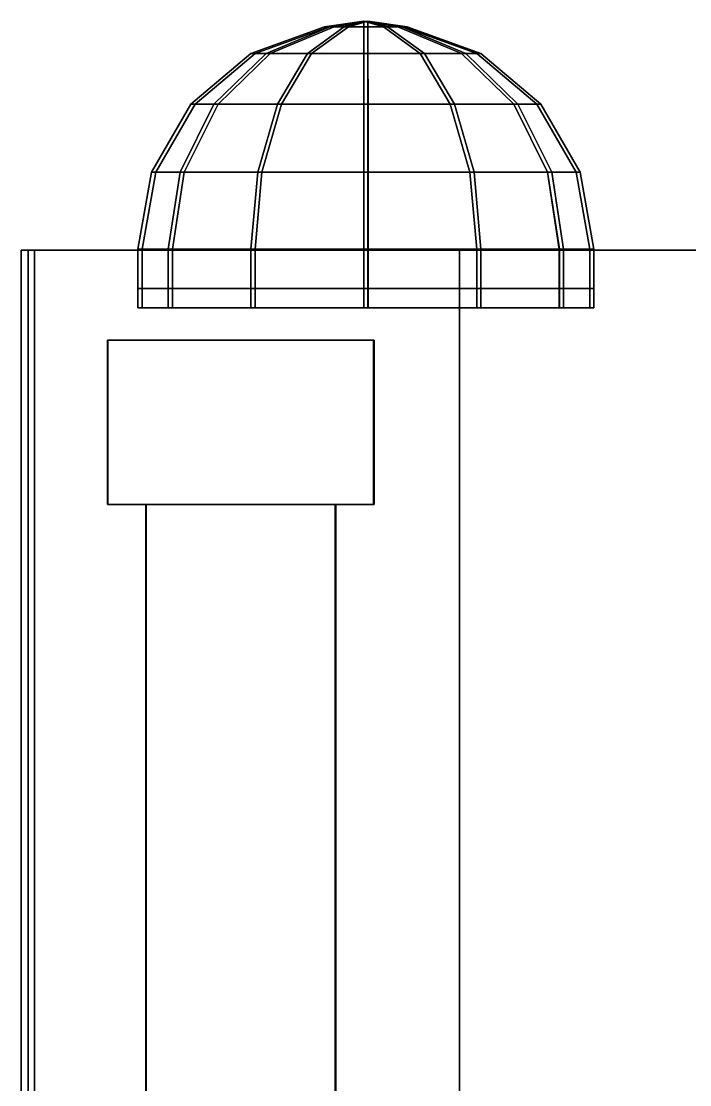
# Model space of a CAD drawing. Header units: metres. Extents: x -14.1 to 14.1, y -13.2 to 13.2.
# Drawn here: x -12.736 to -12.24, y 5.311 to 6.099 of the extents above; entities that cross this region are included whole.
import ezdxf

# ---------------------------------------------------------------- set-up
doc = ezdxf.new("R2010")
doc.units = ezdxf.units.M

msp = doc.modelspace()

# ---------------------------------------------------------------- linework, layer by layer
at = {"layer": 'railcap', "color": 31}
for points in [[(-12.5069, 6.09462, 12.6842), (-12.4817, 6.09874, 12.6697), (-12.5108, 6.09462, 12.6697)], [(-12.5108, 6.09462, 12.6697), (-12.4817, 6.09874, 12.6697), (-12.5069, 6.09462, 12.6551)], [(-12.5038, 6.09462, 18.3275), (-12.4787, 6.09874, 18.313), (-12.5077, 6.09462, 18.313)], [(-12.5077, 6.09462, 18.313), (-12.4787, 6.09874, 18.313), (-12.5038, 6.09462, 18.2985)], [(-12.4963, 6.09462, 12.6948), (-12.4817, 6.09874, 12.6697), (-12.5069, 6.09462, 12.6842)], [(-12.5069, 6.09462, 12.6551), (-12.4817, 6.09874, 12.6697), (-12.4963, 6.09462, 12.6445)], [(-12.4932, 6.09462, 18.3381), (-12.4787, 6.09874, 18.313), (-12.5038, 6.09462, 18.3275)], [(-12.5038, 6.09462, 18.2985), (-12.4787, 6.09874, 18.313), (-12.4932, 6.09462, 18.2878)], [(-12.4818, 6.09462, 12.6987), (-12.4817, 6.09874, 12.6697), (-12.4963, 6.09462, 12.6948)], [(-12.4963, 6.09462, 12.6445), (-12.4817, 6.09874, 12.6697), (-12.4817, 6.09462, 12.6406)], [(-12.4787, 6.09462, 18.342), (-12.4787, 6.09874, 18.313), (-12.4932, 6.09462, 18.3381)], [(-12.4932, 6.09462, 18.2878), (-12.4787, 6.09874, 18.313), (-12.4787, 6.09462, 18.2839)], [(-12.4672, 6.09462, 12.6948), (-12.4817, 6.09874, 12.6697), (-12.4818, 6.09462, 12.6987)], [(-12.4817, 6.09462, 12.6406), (-12.4817, 6.09874, 12.6697), (-12.4672, 6.09462, 12.6445)], [(-12.4672, 6.09462, 12.6445), (-12.4817, 6.09874, 12.6697), (-12.4566, 6.09462, 12.6551)], [(-12.4566, 6.09462, 12.6551), (-12.4817, 6.09874, 12.6697), (-12.4527, 6.09462, 12.6697)], [(-12.4527, 6.09462, 12.6697), (-12.4817, 6.09874, 12.6697), (-12.4566, 6.09462, 12.6842)], [(-12.4566, 6.09462, 12.6842), (-12.4817, 6.09874, 12.6697), (-12.4672, 6.09462, 12.6948)], [(-12.4787, 6.09462, 18.2839), (-12.4787, 6.09874, 18.313), (-12.4641, 6.09462, 18.2878)], [(-12.4641, 6.09462, 18.2878), (-12.4787, 6.09874, 18.313), (-12.4535, 6.09462, 18.2985)], [(-12.4535, 6.09462, 18.2985), (-12.4787, 6.09874, 18.313), (-12.4496, 6.09462, 18.313)], [(-12.4496, 6.09462, 18.313), (-12.4787, 6.09874, 18.313), (-12.4535, 6.09462, 18.3275)], [(-12.4535, 6.09462, 18.3275), (-12.4787, 6.09874, 18.313), (-12.4641, 6.09462, 18.3382)], [(-12.4641, 6.09462, 18.3382), (-12.4787, 6.09874, 18.313), (-12.4787, 6.09462, 18.342)], [(-12.5108, 6.09462, 12.6697), (-12.5654, 6.07477, 12.6697), (-12.5542, 6.07477, 12.7115), (-12.5069, 6.09462, 12.6842)], [(-12.5069, 6.09462, 12.6551), (-12.5542, 6.07477, 12.6278), (-12.5654, 6.07477, 12.6697), (-12.5108, 6.09462, 12.6697)], [(-12.5077, 6.09462, 18.313), (-12.5623, 6.07477, 18.313), (-12.5511, 6.07477, 18.3548), (-12.5038, 6.09462, 18.3275)], [(-12.5038, 6.09462, 18.2985), (-12.5511, 6.07477, 18.2712), (-12.5623, 6.07477, 18.313), (-12.5077, 6.09462, 18.313)], [(-12.5069, 6.09462, 12.6842), (-12.5542, 6.07477, 12.7115), (-12.5236, 6.07477, 12.7421), (-12.4963, 6.09462, 12.6948)], [(-12.4963, 6.09462, 12.6445), (-12.5236, 6.07477, 12.5972), (-12.5542, 6.07477, 12.6278), (-12.5069, 6.09462, 12.6551)], [(-12.5038, 6.09462, 18.3275), (-12.5511, 6.07477, 18.3548), (-12.5205, 6.07477, 18.3854), (-12.4932, 6.09462, 18.3381)], [(-12.4932, 6.09462, 18.2878), (-12.5205, 6.07477, 18.2405), (-12.5511, 6.07477, 18.2712), (-12.5038, 6.09462, 18.2985)], [(-12.4817, 6.09462, 12.6406), (-12.4817, 6.07477, 12.586), (-12.5236, 6.07477, 12.5972), (-12.4963, 6.09462, 12.6445)], [(-12.4963, 6.09462, 12.6948), (-12.5236, 6.07477, 12.7421), (-12.4818, 6.07477, 12.7533), (-12.4818, 6.09462, 12.6987)], [(-12.4787, 6.09462, 18.2839), (-12.4787, 6.07477, 18.2293), (-12.5205, 6.07477, 18.2405), (-12.4932, 6.09462, 18.2878)], [(-12.4932, 6.09462, 18.3381), (-12.5205, 6.07477, 18.3854), (-12.4787, 6.07477, 18.3967), (-12.4787, 6.09462, 18.342)], [(-12.4818, 6.09462, 12.6987), (-12.4818, 6.07477, 12.7533), (-12.4399, 6.07477, 12.7421), (-12.4672, 6.09462, 12.6948)], [(-12.4672, 6.09462, 12.6445), (-12.4399, 6.07477, 12.5972), (-12.4817, 6.07477, 12.586), (-12.4817, 6.09462, 12.6406)], [(-12.4641, 6.09462, 18.2878), (-12.4368, 6.07477, 18.2405), (-12.4787, 6.07477, 18.2293), (-12.4787, 6.09462, 18.2839)], [(-12.4787, 6.09462, 18.342), (-12.4787, 6.07477, 18.3967), (-12.4368, 6.07477, 18.3854), (-12.4641, 6.09462, 18.3382)], [(-12.4672, 6.09462, 12.6948), (-12.4399, 6.07477, 12.7421), (-12.4093, 6.07477, 12.7115), (-12.4566, 6.09462, 12.6842)], [(-12.4566, 6.09462, 12.6551), (-12.4093, 6.07477, 12.6278), (-12.4399, 6.07477, 12.5972), (-12.4672, 6.09462, 12.6445)], [(-12.4641, 6.09462, 18.3382), (-12.4368, 6.07477, 18.3854), (-12.4062, 6.07477, 18.3548), (-12.4535, 6.09462, 18.3275)], [(-12.4535, 6.09462, 18.2985), (-12.4062, 6.07477, 18.2712), (-12.4368, 6.07477, 18.2405), (-12.4641, 6.09462, 18.2878)], [(-12.4566, 6.09462, 12.6842), (-12.4093, 6.07477, 12.7115), (-12.3981, 6.07477, 12.6697), (-12.4527, 6.09462, 12.6697)], [(-12.4527, 6.09462, 12.6697), (-12.3981, 6.07477, 12.6697), (-12.4093, 6.07477, 12.6278), (-12.4566, 6.09462, 12.6551)], [(-12.4535, 6.09462, 18.3275), (-12.4062, 6.07477, 18.3548), (-12.395, 6.07477, 18.313), (-12.4496, 6.09462, 18.313)], [(-12.4496, 6.09462, 18.313), (-12.395, 6.07477, 18.313), (-12.4062, 6.07477, 18.2712), (-12.4535, 6.09462, 18.2985)], [(-12.5654, 6.07477, 12.6697), (-12.6099, 6.03742, 12.6697), (-12.5928, 6.03742, 12.7338), (-12.5542, 6.07477, 12.7115)], [(-12.5542, 6.07477, 12.6278), (-12.5928, 6.03742, 12.6056), (-12.6099, 6.03742, 12.6697), (-12.5654, 6.07477, 12.6697)], [(-12.5623, 6.07477, 18.313), (-12.6068, 6.03742, 18.313), (-12.5897, 6.03742, 18.3771), (-12.5511, 6.07477, 18.3548)], [(-12.5511, 6.07477, 18.2712), (-12.5897, 6.03742, 18.2489), (-12.6068, 6.03742, 18.313), (-12.5623, 6.07477, 18.313)], [(-12.5236, 6.07477, 12.5972), (-12.5458, 6.03742, 12.5587), (-12.5928, 6.03742, 12.6056), (-12.5542, 6.07477, 12.6278)], [(-12.5542, 6.07477, 12.7115), (-12.5928, 6.03742, 12.7338), (-12.5458, 6.03742, 12.7807), (-12.5236, 6.07477, 12.7421)], [(-12.5205, 6.07477, 18.2405), (-12.5427, 6.03742, 18.202), (-12.5897, 6.03742, 18.2489), (-12.5511, 6.07477, 18.2712)], [(-12.5511, 6.07477, 18.3548), (-12.5897, 6.03742, 18.3771), (-12.5428, 6.03742, 18.424), (-12.5205, 6.07477, 18.3854)], [(-12.4817, 6.07477, 12.586), (-12.4817, 6.03742, 12.5415), (-12.5458, 6.03742, 12.5587), (-12.5236, 6.07477, 12.5972)], [(-12.5236, 6.07477, 12.7421), (-12.5458, 6.03742, 12.7807), (-12.4818, 6.03742, 12.7978), (-12.4818, 6.07477, 12.7533)], [(-12.5205, 6.07477, 18.3854), (-12.5428, 6.03742, 18.424), (-12.4787, 6.03742, 18.4412), (-12.4787, 6.07477, 18.3967)], [(-12.4787, 6.07477, 18.2293), (-12.4786, 6.03742, 18.1848), (-12.5427, 6.03742, 18.202), (-12.5205, 6.07477, 18.2405)], [(-12.4818, 6.07477, 12.7533), (-12.4818, 6.03742, 12.7978), (-12.4177, 6.03742, 12.7807), (-12.4399, 6.07477, 12.7421)], [(-12.4399, 6.07477, 12.5972), (-12.4177, 6.03742, 12.5587), (-12.4817, 6.03742, 12.5415), (-12.4817, 6.07477, 12.586)], [(-12.4368, 6.07477, 18.2405), (-12.4146, 6.03742, 18.202), (-12.4786, 6.03742, 18.1848), (-12.4787, 6.07477, 18.2293)], [(-12.4787, 6.07477, 18.3967), (-12.4787, 6.03742, 18.4412), (-12.4146, 6.03742, 18.424), (-12.4368, 6.07477, 18.3854)], [(-12.4093, 6.07477, 12.6278), (-12.3707, 6.03742, 12.6056), (-12.4177, 6.03742, 12.5587), (-12.4399, 6.07477, 12.5972)], [(-12.4399, 6.07477, 12.7421), (-12.4177, 6.03742, 12.7807), (-12.3707, 6.03742, 12.7338), (-12.4093, 6.07477, 12.7115)], [(-12.4062, 6.07477, 18.2712), (-12.3677, 6.03742, 18.2489), (-12.4146, 6.03742, 18.202), (-12.4368, 6.07477, 18.2405)], [(-12.4368, 6.07477, 18.3854), (-12.4146, 6.03742, 18.424), (-12.3677, 6.03742, 18.3771), (-12.4062, 6.07477, 18.3548)], [(-12.3981, 6.07477, 12.6697), (-12.3536, 6.03742, 12.6697), (-12.3707, 6.03742, 12.6056), (-12.4093, 6.07477, 12.6278)], [(-12.4093, 6.07477, 12.7115), (-12.3707, 6.03742, 12.7338), (-12.3536, 6.03742, 12.6697), (-12.3981, 6.07477, 12.6697)], [(-12.4062, 6.07477, 18.3548), (-12.3677, 6.03742, 18.3771), (-12.3505, 6.03742, 18.313), (-12.395, 6.07477, 18.313)], [(-12.395, 6.07477, 18.313), (-12.3505, 6.03742, 18.313), (-12.3677, 6.03742, 18.2489), (-12.4062, 6.07477, 18.2712)], [(-12.5928, 6.03742, 12.6056), (-12.6179, 5.98706, 12.591), (-12.639, 5.98706, 12.6697), (-12.6099, 6.03742, 12.6697)], [(-12.6099, 6.03742, 12.6697), (-12.639, 5.98706, 12.6697), (-12.6179, 5.98706, 12.7483), (-12.5928, 6.03742, 12.7338)], [(-12.5897, 6.03742, 18.2489), (-12.6148, 5.98706, 18.2344), (-12.6359, 5.98706, 18.313), (-12.6068, 6.03742, 18.313)], [(-12.6068, 6.03742, 18.313), (-12.6359, 5.98706, 18.313), (-12.6148, 5.98706, 18.3916), (-12.5897, 6.03742, 18.3771)], [(-12.5458, 6.03742, 12.5587), (-12.5604, 5.98706, 12.5335), (-12.6179, 5.98706, 12.591), (-12.5928, 6.03742, 12.6056)], [(-12.5928, 6.03742, 12.7338), (-12.6179, 5.98706, 12.7483), (-12.5604, 5.98706, 12.8058), (-12.5458, 6.03742, 12.7807)], [(-12.5427, 6.03742, 18.202), (-12.5573, 5.98706, 18.1768), (-12.6148, 5.98706, 18.2344), (-12.5897, 6.03742, 18.2489)], [(-12.5897, 6.03742, 18.3771), (-12.6148, 5.98706, 18.3916), (-12.5573, 5.98706, 18.4492), (-12.5428, 6.03742, 18.424)], [(-12.4817, 6.03742, 12.5415), (-12.4817, 5.98706, 12.5124), (-12.5604, 5.98706, 12.5335), (-12.5458, 6.03742, 12.5587)], [(-12.5458, 6.03742, 12.7807), (-12.5604, 5.98706, 12.8058), (-12.4818, 5.98706, 12.8269), (-12.4818, 6.03742, 12.7978)], [(-12.4786, 6.03742, 18.1848), (-12.4786, 5.98706, 18.1558), (-12.5573, 5.98706, 18.1768), (-12.5427, 6.03742, 18.202)], [(-12.5428, 6.03742, 18.424), (-12.5573, 5.98706, 18.4492), (-12.4787, 5.98706, 18.4702), (-12.4787, 6.03742, 18.4412)], [(-12.4818, 6.03742, 12.7978), (-12.4818, 5.98706, 12.8269), (-12.4031, 5.98706, 12.8058), (-12.4177, 6.03742, 12.7807)], [(-12.4177, 6.03742, 12.5587), (-12.4031, 5.98706, 12.5335), (-12.4817, 5.98706, 12.5124), (-12.4817, 6.03742, 12.5415)], [(-12.4787, 6.03742, 18.4412), (-12.4787, 5.98706, 18.4702), (-12.4001, 5.98706, 18.4492), (-12.4146, 6.03742, 18.424)], [(-12.4146, 6.03742, 18.202), (-12.4, 5.98706, 18.1768), (-12.4786, 5.98706, 18.1558), (-12.4786, 6.03742, 18.1848)], [(-12.3707, 6.03742, 12.6056), (-12.3456, 5.98706, 12.5911), (-12.4031, 5.98706, 12.5335), (-12.4177, 6.03742, 12.5587)], [(-12.4177, 6.03742, 12.7807), (-12.4031, 5.98706, 12.8058), (-12.3456, 5.98706, 12.7483), (-12.3707, 6.03742, 12.7338)], [(-12.4146, 6.03742, 18.424), (-12.4001, 5.98706, 18.4492), (-12.3425, 5.98706, 18.3916), (-12.3677, 6.03742, 18.3771)], [(-12.3677, 6.03742, 18.2489), (-12.3425, 5.98706, 18.2344), (-12.4, 5.98706, 18.1768), (-12.4146, 6.03742, 18.202)], [(-12.3536, 6.03742, 12.6697), (-12.3245, 5.98706, 12.6697), (-12.3456, 5.98706, 12.5911), (-12.3707, 6.03742, 12.6056)], [(-12.3707, 6.03742, 12.7338), (-12.3456, 5.98706, 12.7483), (-12.3245, 5.98706, 12.6697), (-12.3536, 6.03742, 12.6697)], [(-12.3677, 6.03742, 18.3771), (-12.3425, 5.98706, 18.3916), (-12.3214, 5.98706, 18.313), (-12.3505, 6.03742, 18.313)], [(-12.3505, 6.03742, 18.313), (-12.3214, 5.98706, 18.313), (-12.3425, 5.98706, 18.2344), (-12.3677, 6.03742, 18.2489)], [(-12.639, 5.98706, 12.6697), (-12.6491, 5.92986, 12.6697), (-12.6267, 5.92986, 12.7533), (-12.6179, 5.98706, 12.7483)], [(-12.6179, 5.98706, 12.591), (-12.6267, 5.92986, 12.586), (-12.6491, 5.92986, 12.6697), (-12.639, 5.98706, 12.6697)], [(-12.6359, 5.98706, 18.313), (-12.646, 5.92986, 18.313), (-12.6236, 5.92986, 18.3966), (-12.6148, 5.98706, 18.3916)], [(-12.6148, 5.98706, 18.2344), (-12.6236, 5.92986, 18.2293), (-12.646, 5.92986, 18.313), (-12.6359, 5.98706, 18.313)], [(-12.5604, 5.98706, 12.5335), (-12.5654, 5.92986, 12.5248), (-12.6267, 5.92986, 12.586), (-12.6179, 5.98706, 12.591)], [(-12.6179, 5.98706, 12.7483), (-12.6267, 5.92986, 12.7533), (-12.5654, 5.92986, 12.8146), (-12.5604, 5.98706, 12.8058)], [(-12.5573, 5.98706, 18.1768), (-12.5623, 5.92986, 18.1681), (-12.6236, 5.92986, 18.2293), (-12.6148, 5.98706, 18.2344)], [(-12.6148, 5.98706, 18.3916), (-12.6236, 5.92986, 18.3966), (-12.5623, 5.92986, 18.4579), (-12.5573, 5.98706, 18.4492)], [(-12.4817, 5.98706, 12.5124), (-12.4817, 5.92986, 12.5023), (-12.5654, 5.92986, 12.5248), (-12.5604, 5.98706, 12.5335)], [(-12.5604, 5.98706, 12.8058), (-12.5654, 5.92986, 12.8146), (-12.4818, 5.92986, 12.837), (-12.4818, 5.98706, 12.8269)], [(-12.4786, 5.98706, 18.1558), (-12.4786, 5.92986, 18.1457), (-12.5623, 5.92986, 18.1681), (-12.5573, 5.98706, 18.1768)], [(-12.5573, 5.98706, 18.4492), (-12.5623, 5.92986, 18.4579), (-12.4787, 5.92986, 18.4803), (-12.4787, 5.98706, 18.4702)], [(-12.4818, 5.98706, 12.8269), (-12.4818, 5.92986, 12.837), (-12.3981, 5.92986, 12.8146), (-12.4031, 5.98706, 12.8058)], [(-12.4031, 5.98706, 12.5335), (-12.3981, 5.92986, 12.5248), (-12.4817, 5.92986, 12.5023), (-12.4817, 5.98706, 12.5124)], [(-12.4787, 5.98706, 18.4702), (-12.4787, 5.92986, 18.4803), (-12.395, 5.92986, 18.4579), (-12.4001, 5.98706, 18.4492)], [(-12.4, 5.98706, 18.1768), (-12.395, 5.92986, 18.1681), (-12.4786, 5.92986, 18.1457), (-12.4786, 5.98706, 18.1558)], [(-12.3456, 5.98706, 12.5911), (-12.3368, 5.92986, 12.586), (-12.3981, 5.92986, 12.5248), (-12.4031, 5.98706, 12.5335)], [(-12.4031, 5.98706, 12.8058), (-12.3981, 5.92986, 12.8146), (-12.3369, 5.92986, 12.7533), (-12.3456, 5.98706, 12.7483)], [(-12.4001, 5.98706, 18.4492), (-12.395, 5.92986, 18.4579), (-12.3338, 5.92986, 18.3967), (-12.3425, 5.98706, 18.3916)], [(-12.3425, 5.98706, 18.2344), (-12.3338, 5.92986, 18.2293), (-12.395, 5.92986, 18.1681), (-12.4, 5.98706, 18.1768)], [(-12.3456, 5.98706, 12.7483), (-12.3369, 5.92986, 12.7533), (-12.3144, 5.92986, 12.6697), (-12.3245, 5.98706, 12.6697)], [(-12.3245, 5.98706, 12.6697), (-12.3144, 5.92986, 12.6697), (-12.3368, 5.92986, 12.586), (-12.3456, 5.98706, 12.5911)], [(-12.3214, 5.98706, 18.313), (-12.3113, 5.92986, 18.313), (-12.3338, 5.92986, 18.2293), (-12.3425, 5.98706, 18.2344)], [(-12.3425, 5.98706, 18.3916), (-12.3338, 5.92986, 18.3967), (-12.3113, 5.92986, 18.313), (-12.3214, 5.98706, 18.313)], [(-12.6491, 5.92986, 12.6697), (-12.6491, 5.90088, 12.6697), (-12.6267, 5.90088, 12.7533), (-12.6267, 5.92986, 12.7533)], [(-12.6267, 5.92986, 12.586), (-12.6267, 5.90088, 12.586), (-12.6491, 5.90088, 12.6697), (-12.6491, 5.92986, 12.6697)], [(-12.646, 5.92986, 18.313), (-12.646, 5.90088, 18.313), (-12.6236, 5.90088, 18.3966), (-12.6236, 5.92986, 18.3966)], [(-12.6236, 5.92986, 18.2293), (-12.6236, 5.90088, 18.2293), (-12.646, 5.90088, 18.313), (-12.646, 5.92986, 18.313)], [(-12.5654, 5.92986, 12.5248), (-12.5654, 5.90088, 12.5248), (-12.6267, 5.90088, 12.586), (-12.6267, 5.92986, 12.586)], [(-12.6267, 5.92986, 12.7533), (-12.6267, 5.90088, 12.7533), (-12.5654, 5.90088, 12.8146), (-12.5654, 5.92986, 12.8146)], [(-12.5623, 5.92986, 18.1681), (-12.5623, 5.90088, 18.1681), (-12.6236, 5.90088, 18.2293), (-12.6236, 5.92986, 18.2293)], [(-12.6236, 5.92986, 18.3966), (-12.6236, 5.90088, 18.3966), (-12.5623, 5.90088, 18.4579), (-12.5623, 5.92986, 18.4579)], [(-12.4817, 5.92986, 12.5023), (-12.4817, 5.90088, 12.5023), (-12.5654, 5.90088, 12.5248), (-12.5654, 5.92986, 12.5248)], [(-12.5654, 5.92986, 12.8146), (-12.5654, 5.90088, 12.8146), (-12.4818, 5.90088, 12.837), (-12.4818, 5.92986, 12.837)], [(-12.4786, 5.92986, 18.1457), (-12.4786, 5.90088, 18.1457), (-12.5623, 5.90088, 18.1681), (-12.5623, 5.92986, 18.1681)], [(-12.5623, 5.92986, 18.4579), (-12.5623, 5.90088, 18.4579), (-12.4787, 5.90088, 18.4803), (-12.4787, 5.92986, 18.4803)], [(-12.4818, 5.92986, 12.837), (-12.4818, 5.90088, 12.837), (-12.3981, 5.90088, 12.8146), (-12.3981, 5.92986, 12.8146)], [(-12.3981, 5.92986, 12.5248), (-12.3981, 5.90088, 12.5248), (-12.4817, 5.90088, 12.5023), (-12.4817, 5.92986, 12.5023)], [(-12.4787, 5.92986, 18.4803), (-12.4787, 5.90088, 18.4803), (-12.395, 5.90088, 18.4579), (-12.395, 5.92986, 18.4579)], [(-12.395, 5.92986, 18.1681), (-12.395, 5.90088, 18.1681), (-12.4786, 5.90088, 18.1457), (-12.4786, 5.92986, 18.1457)], [(-12.3368, 5.92986, 12.586), (-12.3368, 5.90088, 12.586), (-12.3981, 5.90088, 12.5248), (-12.3981, 5.92986, 12.5248)], [(-12.3981, 5.92986, 12.8146), (-12.3981, 5.90088, 12.8146), (-12.3369, 5.90088, 12.7533), (-12.3369, 5.92986, 12.7533)], [(-12.395, 5.92986, 18.4579), (-12.395, 5.90088, 18.4579), (-12.3338, 5.90088, 18.3967), (-12.3338, 5.92986, 18.3967)], [(-12.3338, 5.92986, 18.2293), (-12.3338, 5.90088, 18.2293), (-12.395, 5.90088, 18.1681), (-12.395, 5.92986, 18.1681)], [(-12.3369, 5.92986, 12.7533), (-12.3369, 5.90088, 12.7533), (-12.3144, 5.90088, 12.6697), (-12.3144, 5.92986, 12.6697)], [(-12.3144, 5.92986, 12.6697), (-12.3144, 5.90088, 12.6697), (-12.3368, 5.90088, 12.586), (-12.3368, 5.92986, 12.586)], [(-12.3113, 5.92986, 18.313), (-12.3113, 5.90088, 18.313), (-12.3338, 5.90088, 18.2293), (-12.3338, 5.92986, 18.2293)], [(-12.3338, 5.92986, 18.3967), (-12.3338, 5.90088, 18.3967), (-12.3113, 5.90088, 18.313), (-12.3113, 5.92986, 18.313)], [(-12.6267, 5.90088, 12.7533), (-12.6491, 5.90088, 12.6697), (-12.6491, 5.88639, 12.6697), (-12.6267, 5.88639, 12.7533)], [(-12.6491, 5.90088, 12.6697), (-12.6267, 5.90088, 12.586), (-12.6267, 5.88639, 12.586), (-12.6491, 5.88639, 12.6697)], [(-12.6236, 5.90088, 18.3966), (-12.646, 5.90088, 18.313), (-12.646, 5.88639, 18.313), (-12.6236, 5.88639, 18.3966)], [(-12.646, 5.90088, 18.313), (-12.6236, 5.90088, 18.2293), (-12.6236, 5.88639, 18.2293), (-12.646, 5.88639, 18.313)], [(-12.6267, 5.90088, 12.586), (-12.5654, 5.90088, 12.5248), (-12.5654, 5.88639, 12.5248), (-12.6267, 5.88639, 12.586)], [(-12.5654, 5.90088, 12.8146), (-12.6267, 5.90088, 12.7533), (-12.6267, 5.88639, 12.7533), (-12.5654, 5.88639, 12.8146)], [(-12.6236, 5.90088, 18.2293), (-12.5623, 5.90088, 18.1681), (-12.5623, 5.88639, 18.1681), (-12.6236, 5.88639, 18.2293)], [(-12.5623, 5.90088, 18.4579), (-12.6236, 5.90088, 18.3966), (-12.6236, 5.88639, 18.3966), (-12.5623, 5.88639, 18.4579)], [(-12.5654, 5.90088, 12.5248), (-12.4817, 5.90088, 12.5023), (-12.4817, 5.88639, 12.5023), (-12.5654, 5.88639, 12.5248)], [(-12.4818, 5.90088, 12.837), (-12.5654, 5.90088, 12.8146), (-12.5654, 5.88639, 12.8146), (-12.4818, 5.88639, 12.837)], [(-12.5623, 5.90088, 18.1681), (-12.4786, 5.90088, 18.1457), (-12.4786, 5.88639, 18.1457), (-12.5623, 5.88639, 18.1681)], [(-12.4787, 5.90088, 18.4803), (-12.5623, 5.90088, 18.4579), (-12.5623, 5.88639, 18.4579), (-12.4787, 5.88639, 18.4803)], [(-12.3981, 5.90088, 12.8146), (-12.4818, 5.90088, 12.837), (-12.4818, 5.88639, 12.837), (-12.3981, 5.88639, 12.8146)], [(-12.4817, 5.90088, 12.5023), (-12.3981, 5.90088, 12.5248), (-12.3981, 5.88639, 12.5248), (-12.4817, 5.88639, 12.5023)], [(-12.395, 5.90088, 18.4579), (-12.4787, 5.90088, 18.4803), (-12.4787, 5.88639, 18.4803), (-12.395, 5.88639, 18.4579)], [(-12.4786, 5.90088, 18.1457), (-12.395, 5.90088, 18.1681), (-12.395, 5.88639, 18.1681), (-12.4786, 5.88639, 18.1457)], [(-12.3981, 5.90088, 12.5248), (-12.3368, 5.90088, 12.586), (-12.3368, 5.88639, 12.586), (-12.3981, 5.88639, 12.5248)], [(-12.3369, 5.90088, 12.7533), (-12.3981, 5.90088, 12.8146), (-12.3981, 5.88639, 12.8146), (-12.3369, 5.88639, 12.7533)], [(-12.3338, 5.90088, 18.3967), (-12.395, 5.90088, 18.4579), (-12.395, 5.88639, 18.4579), (-12.3338, 5.88639, 18.3967)], [(-12.395, 5.90088, 18.1681), (-12.3338, 5.90088, 18.2293), (-12.3338, 5.88639, 18.2293), (-12.395, 5.88639, 18.1681)], [(-12.3144, 5.90088, 12.6697), (-12.3369, 5.90088, 12.7533), (-12.3369, 5.88639, 12.7533), (-12.3144, 5.88639, 12.6697)], [(-12.3368, 5.90088, 12.586), (-12.3144, 5.90088, 12.6697), (-12.3144, 5.88639, 12.6697), (-12.3368, 5.88639, 12.586)], [(-12.3338, 5.90088, 18.2293), (-12.3113, 5.90088, 18.313), (-12.3113, 5.88639, 18.313), (-12.3338, 5.88639, 18.2293)], [(-12.3113, 5.90088, 18.313), (-12.3338, 5.90088, 18.3967), (-12.3338, 5.88639, 18.3967), (-12.3113, 5.88639, 18.313)], [(-12.6491, 5.88639, 12.6697), (-12.6267, 5.88639, 12.586), (-12.6066, 5.88639, 12.5976), (-12.6259, 5.88639, 12.6697)], [(-12.6267, 5.88639, 12.7533), (-12.6491, 5.88639, 12.6697), (-12.6259, 5.88639, 12.6697), (-12.6066, 5.88639, 12.7417)], [(-12.646, 5.88639, 18.313), (-12.6236, 5.88639, 18.2293), (-12.6035, 5.88639, 18.2409), (-12.6228, 5.88639, 18.313)], [(-12.6236, 5.88639, 18.3966), (-12.646, 5.88639, 18.313), (-12.6228, 5.88639, 18.313), (-12.6035, 5.88639, 18.3851)], [(-12.6267, 5.88639, 12.586), (-12.5654, 5.88639, 12.5248), (-12.5538, 5.88639, 12.5448), (-12.6066, 5.88639, 12.5976)], [(-12.5654, 5.88639, 12.8146), (-12.6267, 5.88639, 12.7533), (-12.6066, 5.88639, 12.7417), (-12.5538, 5.88639, 12.7945)], [(-12.6066, 5.88639, 12.5976), (-12.4817, 5.88639, 12.6697), (-12.6259, 5.88639, 12.6697)], [(-12.6259, 5.88639, 12.6697), (-12.4817, 5.88639, 12.6697), (-12.6066, 5.88639, 12.7417)], [(-12.6236, 5.88639, 18.2293), (-12.5623, 5.88639, 18.1681), (-12.5507, 5.88639, 18.1881), (-12.6035, 5.88639, 18.2409)], [(-12.5623, 5.88639, 18.4579), (-12.6236, 5.88639, 18.3966), (-12.6035, 5.88639, 18.3851), (-12.5508, 5.88639, 18.4378)], [(-12.6035, 5.88639, 18.2409), (-12.4787, 5.88639, 18.313), (-12.6228, 5.88639, 18.313)], [(-12.6228, 5.88639, 18.313), (-12.4787, 5.88639, 18.313), (-12.6035, 5.88639, 18.3851)], [(-12.5538, 5.88639, 12.5448), (-12.4817, 5.88639, 12.6697), (-12.6066, 5.88639, 12.5976)], [(-12.6066, 5.88639, 12.7417), (-12.4817, 5.88639, 12.6697), (-12.5538, 5.88639, 12.7945)], [(-12.5507, 5.88639, 18.1881), (-12.4787, 5.88639, 18.313), (-12.6035, 5.88639, 18.2409)], [(-12.6035, 5.88639, 18.3851), (-12.4787, 5.88639, 18.313), (-12.5508, 5.88639, 18.4378)], [(-12.5654, 5.88639, 12.5248), (-12.4817, 5.88639, 12.5023), (-12.4817, 5.88639, 12.5255), (-12.5538, 5.88639, 12.5448)], [(-12.4818, 5.88639, 12.837), (-12.5654, 5.88639, 12.8146), (-12.5538, 5.88639, 12.7945), (-12.4818, 5.88639, 12.8138)], [(-12.5623, 5.88639, 18.1681), (-12.4786, 5.88639, 18.1457), (-12.4786, 5.88639, 18.1688), (-12.5507, 5.88639, 18.1881)], [(-12.4787, 5.88639, 18.4803), (-12.5623, 5.88639, 18.4579), (-12.5508, 5.88639, 18.4378), (-12.4787, 5.88639, 18.4572)], [(-12.4817, 5.88639, 12.5255), (-12.4817, 5.88639, 12.6697), (-12.5538, 5.88639, 12.5448)], [(-12.5538, 5.88639, 12.7945), (-12.4817, 5.88639, 12.6697), (-12.4818, 5.88639, 12.8138)], [(-12.5508, 5.88639, 18.4378), (-12.4787, 5.88639, 18.313), (-12.4787, 5.88639, 18.4572)], [(-12.4786, 5.88639, 18.1688), (-12.4787, 5.88639, 18.313), (-12.5507, 5.88639, 18.1881)], [(-12.4818, 5.88639, 12.8138), (-12.4817, 5.88639, 12.6697), (-12.4097, 5.88639, 12.7945)], [(-12.3981, 5.88639, 12.8146), (-12.4818, 5.88639, 12.837), (-12.4818, 5.88639, 12.8138), (-12.4097, 5.88639, 12.7945)], [(-12.4097, 5.88639, 12.7945), (-12.4817, 5.88639, 12.6697), (-12.3569, 5.88639, 12.7418)], [(-12.3569, 5.88639, 12.7418), (-12.4817, 5.88639, 12.6697), (-12.3376, 5.88639, 12.6697)], [(-12.3376, 5.88639, 12.6697), (-12.4817, 5.88639, 12.6697), (-12.3569, 5.88639, 12.5976)], [(-12.3569, 5.88639, 12.5976), (-12.4817, 5.88639, 12.6697), (-12.4097, 5.88639, 12.5448)], [(-12.4097, 5.88639, 12.5448), (-12.4817, 5.88639, 12.6697), (-12.4817, 5.88639, 12.5255)], [(-12.4817, 5.88639, 12.5023), (-12.3981, 5.88639, 12.5248), (-12.4097, 5.88639, 12.5448), (-12.4817, 5.88639, 12.5255)], [(-12.4066, 5.88639, 18.1881), (-12.4787, 5.88639, 18.313), (-12.4786, 5.88639, 18.1688)], [(-12.3538, 5.88639, 18.2409), (-12.4787, 5.88639, 18.313), (-12.4066, 5.88639, 18.1881)], [(-12.3345, 5.88639, 18.313), (-12.4787, 5.88639, 18.313), (-12.3538, 5.88639, 18.2409)], [(-12.3538, 5.88639, 18.3851), (-12.4787, 5.88639, 18.313), (-12.3345, 5.88639, 18.313)], [(-12.4066, 5.88639, 18.4378), (-12.4787, 5.88639, 18.313), (-12.3538, 5.88639, 18.3851)], [(-12.4787, 5.88639, 18.4572), (-12.4787, 5.88639, 18.313), (-12.4066, 5.88639, 18.4378)], [(-12.395, 5.88639, 18.4579), (-12.4787, 5.88639, 18.4803), (-12.4787, 5.88639, 18.4572), (-12.4066, 5.88639, 18.4378)], [(-12.4786, 5.88639, 18.1457), (-12.395, 5.88639, 18.1681), (-12.4066, 5.88639, 18.1881), (-12.4786, 5.88639, 18.1688)], [(-12.3981, 5.88639, 12.5248), (-12.3368, 5.88639, 12.586), (-12.3569, 5.88639, 12.5976), (-12.4097, 5.88639, 12.5448)], [(-12.3369, 5.88639, 12.7533), (-12.3981, 5.88639, 12.8146), (-12.4097, 5.88639, 12.7945), (-12.3569, 5.88639, 12.7418)], [(-12.3338, 5.88639, 18.3967), (-12.395, 5.88639, 18.4579), (-12.4066, 5.88639, 18.4378), (-12.3538, 5.88639, 18.3851)], [(-12.395, 5.88639, 18.1681), (-12.3338, 5.88639, 18.2293), (-12.3538, 5.88639, 18.2409), (-12.4066, 5.88639, 18.1881)], [(-12.3144, 5.88639, 12.6697), (-12.3369, 5.88639, 12.7533), (-12.3569, 5.88639, 12.7418), (-12.3376, 5.88639, 12.6697)], [(-12.3368, 5.88639, 12.586), (-12.3144, 5.88639, 12.6697), (-12.3376, 5.88639, 12.6697), (-12.3569, 5.88639, 12.5976)], [(-12.3338, 5.88639, 18.2293), (-12.3113, 5.88639, 18.313), (-12.3345, 5.88639, 18.313), (-12.3538, 5.88639, 18.2409)], [(-12.3113, 5.88639, 18.313), (-12.3338, 5.88639, 18.3967), (-12.3538, 5.88639, 18.3851), (-12.3345, 5.88639, 18.313)]]:
    msp.add_3dface(points, dxfattribs=at)
at = {"layer": 'upprrail', "color": 29}
for points in [[(-12.2241, 4.88946, 12.9294), (-12.2241, 5.92906, 12.9294), (-12.7356, 5.92906, 12.9293), (-12.7356, 4.88946, 12.9293)], [(-12.224, 5.92906, 12.4178), (-12.7356, 5.92906, 12.4177), (-12.7356, 5.92906, 12.9293), (-12.2241, 5.92906, 12.9294)], [(-12.7356, 4.88946, 12.4177), (-12.7356, 5.92906, 12.4177), (-12.224, 5.92906, 12.4178), (-12.224, 4.88946, 12.4178)], [(-12.7356, 4.88946, 12.9293), (-12.7356, 5.92906, 12.9293), (-12.7356, 5.92906, 12.4177), (-12.7356, 4.88946, 12.4177)], [(-12.219, 4.88946, 18.5669), (-12.219, 5.92906, 18.5669), (-12.7306, 5.92906, 18.5668), (-12.7306, 4.88946, 18.5668)], [(-12.7305, 5.92906, 18.0553), (-12.7306, 5.92906, 18.5668), (-12.219, 5.92906, 18.5669), (-12.219, 5.92906, 18.0553)], [(-12.7306, 4.88946, 18.5668), (-12.7306, 5.92906, 18.5668), (-12.7305, 5.92906, 18.0553), (-12.7305, 4.88946, 18.0553)], [(-12.7305, 4.88946, 18.0553), (-12.7305, 5.92906, 18.0553), (-12.219, 5.92906, 18.0553), (-12.219, 4.88946, 18.0553)], [(-12.4108, 4.88946, 15.6953), (-12.4108, 5.92906, 15.6225), (-12.7258, 5.92906, 15.6224), (-12.7258, 4.88946, 15.6953)], [(-12.7258, 5.92906, 15.3566), (-12.7258, 5.92906, 15.6224), (-12.4108, 5.92906, 15.6225), (-12.4108, 5.92906, 15.3567)], [(-12.7258, 4.88946, 15.2838), (-12.7258, 5.92906, 15.3566), (-12.4108, 5.92906, 15.3567), (-12.4108, 4.88946, 15.2838)], [(-12.7258, 4.88946, 15.6953), (-12.7258, 5.92906, 15.6224), (-12.7258, 5.92906, 15.3566), (-12.7258, 4.88946, 15.2838)], [(-12.4108, 4.88946, 15.2838), (-12.4108, 5.92906, 15.3567), (-12.4108, 5.92906, 15.6225), (-12.4108, 4.88946, 15.6953)], [(-12.6718, 5.86246, 17.0434), (-12.6717, 5.86246, 16.6343), (-12.6717, 5.74073, 16.6343), (-12.6718, 5.74073, 17.0434)], [(-12.6718, 5.86246, 17.4525), (-12.6718, 5.86246, 17.0434), (-12.6718, 5.74073, 17.0434), (-12.6718, 5.74073, 17.4525)], [(-12.6718, 5.74073, 17.4525), (-12.6718, 5.74073, 18.0553), (-12.6718, 5.86246, 18.0553), (-12.6718, 5.86246, 17.4525)], [(-12.6718, 5.86246, 17.4525), (-12.6718, 5.86246, 18.0553), (-12.4746, 5.86246, 18.0553), (-12.4746, 5.86246, 17.4526)], [(-12.4746, 5.86246, 17.4526), (-12.4745, 5.86246, 17.0434), (-12.6718, 5.86246, 17.0434), (-12.6718, 5.86246, 17.4525)], [(-12.4745, 5.86246, 17.0434), (-12.4745, 5.86246, 16.6343), (-12.6717, 5.86246, 16.6343), (-12.6718, 5.86246, 17.0434)], [(-12.4746, 5.74073, 18.0553), (-12.4746, 5.86246, 18.0553), (-12.6718, 5.86246, 18.0553), (-12.6718, 5.74073, 18.0553)], [(-12.6717, 5.86246, 16.2252), (-12.6717, 5.86246, 15.6224), (-12.6717, 5.74073, 15.6224), (-12.6717, 5.74073, 16.2252)], [(-12.6717, 5.86246, 16.6343), (-12.6717, 5.86246, 16.2252), (-12.6717, 5.74073, 16.2252), (-12.6717, 5.74073, 16.6343)], [(-12.4745, 5.86246, 16.6343), (-12.4745, 5.86246, 16.2252), (-12.6717, 5.86246, 16.2252), (-12.6717, 5.86246, 16.6343)], [(-12.4745, 5.86246, 16.2252), (-12.4744, 5.86246, 15.6225), (-12.6717, 5.86246, 15.6224), (-12.6717, 5.86246, 16.2252)], [(-12.6717, 5.74073, 15.6224), (-12.6717, 5.86246, 15.6224), (-12.4744, 5.86246, 15.6225), (-12.4744, 5.74073, 15.6225)], [(-12.6716, 5.74073, 14.7539), (-12.6716, 5.74073, 15.3567), (-12.6716, 5.86246, 15.3567), (-12.6716, 5.86246, 14.7539)], [(-12.6716, 5.74073, 14.3448), (-12.6716, 5.74073, 14.7539), (-12.6716, 5.86246, 14.7539), (-12.6716, 5.86246, 14.3448)], [(-12.6715, 5.74073, 13.9357), (-12.6716, 5.74073, 14.3448), (-12.6716, 5.86246, 14.3448), (-12.6715, 5.86246, 13.9357)], [(-12.4744, 5.74073, 15.3567), (-12.4744, 5.86246, 15.3567), (-12.6716, 5.86246, 15.3567), (-12.6716, 5.74073, 15.3567)], [(-12.6716, 5.86246, 14.7539), (-12.6716, 5.86246, 15.3567), (-12.4744, 5.86246, 15.3567), (-12.4744, 5.86246, 14.7539)], [(-12.6716, 5.86246, 14.3448), (-12.6716, 5.86246, 14.7539), (-12.4744, 5.86246, 14.7539), (-12.4743, 5.86246, 14.3448)], [(-12.6715, 5.86246, 13.9357), (-12.6716, 5.86246, 14.3448), (-12.4743, 5.86246, 14.3448), (-12.4743, 5.86246, 13.9357)], [(-12.6715, 5.74073, 13.5266), (-12.6715, 5.74073, 13.9357), (-12.6715, 5.86246, 13.9357), (-12.6715, 5.86246, 13.5266)], [(-12.6715, 5.86246, 13.5266), (-12.6714, 5.86246, 12.9238), (-12.6714, 5.74073, 12.9238), (-12.6715, 5.74073, 13.5266)], [(-12.6715, 5.86246, 13.5266), (-12.6715, 5.86246, 13.9357), (-12.4743, 5.86246, 13.9357), (-12.4743, 5.86246, 13.5266)], [(-12.4743, 5.86246, 13.5266), (-12.4742, 5.86246, 12.9238), (-12.6714, 5.86246, 12.9238), (-12.6715, 5.86246, 13.5266)], [(-12.6714, 5.74073, 12.9238), (-12.6714, 5.86246, 12.9238), (-12.4742, 5.86246, 12.9238), (-12.4742, 5.74073, 12.9238)], [(-12.4746, 5.86246, 17.4526), (-12.4746, 5.86246, 18.0553), (-12.4746, 5.74073, 18.0553), (-12.4746, 5.74073, 17.4526)], [(-12.4746, 5.74073, 17.4526), (-12.4745, 5.74073, 17.0434), (-12.4745, 5.86246, 17.0434), (-12.4746, 5.86246, 17.4526)], [(-12.4745, 5.74073, 17.0434), (-12.4745, 5.74073, 16.6343), (-12.4745, 5.86246, 16.6343), (-12.4745, 5.86246, 17.0434)], [(-12.4745, 5.74073, 16.6343), (-12.4745, 5.74073, 16.2252), (-12.4745, 5.86246, 16.2252), (-12.4745, 5.86246, 16.6343)], [(-12.4745, 5.74073, 16.2252), (-12.4744, 5.74073, 15.6225), (-12.4744, 5.86246, 15.6225), (-12.4745, 5.86246, 16.2252)], [(-12.4744, 5.86246, 14.7539), (-12.4744, 5.86246, 15.3567), (-12.4744, 5.74073, 15.3567), (-12.4744, 5.74073, 14.7539)], [(-12.4743, 5.86246, 14.3448), (-12.4744, 5.86246, 14.7539), (-12.4744, 5.74073, 14.7539), (-12.4743, 5.74073, 14.3448)], [(-12.4743, 5.86246, 13.9357), (-12.4743, 5.86246, 14.3448), (-12.4743, 5.74073, 14.3448), (-12.4743, 5.74073, 13.9357)], [(-12.4743, 5.86246, 13.5266), (-12.4743, 5.86246, 13.9357), (-12.4743, 5.74073, 13.9357), (-12.4743, 5.74073, 13.5266)], [(-12.4743, 5.74073, 13.5266), (-12.4742, 5.74073, 12.9238), (-12.4742, 5.86246, 12.9238), (-12.4743, 5.86246, 13.5266)], [(-12.6718, 5.74073, 17.4525), (-12.6434, 5.74073, 17.6101), (-12.6434, 5.74073, 17.6927), (-12.6718, 5.74073, 18.0553)], [(-12.6718, 5.74073, 17.0434), (-12.6434, 5.74073, 17.2038), (-12.6434, 5.74073, 17.2865), (-12.6718, 5.74073, 17.4525)], [(-12.6718, 5.74073, 17.4525), (-12.6434, 5.74073, 17.2865), (-12.503, 5.74073, 17.2865), (-12.4746, 5.74073, 17.4526)], [(-12.4746, 5.74073, 17.4526), (-12.503, 5.74073, 17.6101), (-12.6434, 5.74073, 17.6101), (-12.6718, 5.74073, 17.4525)], [(-12.4745, 5.74073, 17.0434), (-12.503, 5.74073, 17.2038), (-12.6434, 5.74073, 17.2038), (-12.6718, 5.74073, 17.0434)], [(-12.6718, 5.74073, 17.0434), (-12.6433, 5.74073, 16.8802), (-12.5029, 5.74073, 16.8802), (-12.4745, 5.74073, 17.0434)], [(-12.6717, 5.74073, 16.6343), (-12.6433, 5.74073, 16.7975), (-12.6433, 5.74073, 16.8802), (-12.6718, 5.74073, 17.0434)], [(-12.6718, 5.74073, 18.0553), (-12.6434, 5.74073, 17.6927), (-12.503, 5.74073, 17.6928), (-12.4746, 5.74073, 18.0553)], [(-12.6717, 5.74073, 15.6224), (-12.6433, 5.74073, 15.985), (-12.6433, 5.74073, 16.0676), (-12.6717, 5.74073, 16.2252)], [(-12.4745, 5.74073, 16.2252), (-12.5029, 5.74073, 16.3912), (-12.6433, 5.74073, 16.3912), (-12.6717, 5.74073, 16.2252)], [(-12.6717, 5.74073, 16.2252), (-12.6433, 5.74073, 16.0676), (-12.5029, 5.74073, 16.0676), (-12.4745, 5.74073, 16.2252)], [(-12.4744, 5.74073, 15.6225), (-12.5029, 5.74073, 15.985), (-12.6433, 5.74073, 15.985), (-12.6717, 5.74073, 15.6224)], [(-12.6717, 5.74073, 16.2252), (-12.6433, 5.74073, 16.3912), (-12.6433, 5.74073, 16.4739), (-12.6717, 5.74073, 16.6343)], [(-12.6717, 5.74073, 16.6343), (-12.6433, 5.74073, 16.4739), (-12.5029, 5.74073, 16.4739), (-12.4745, 5.74073, 16.6343)], [(-12.4745, 5.74073, 16.6343), (-12.5029, 5.74073, 16.7975), (-12.6433, 5.74073, 16.7975), (-12.6717, 5.74073, 16.6343)], [(-12.6716, 5.74073, 14.7539), (-12.6432, 5.74073, 14.9115), (-12.6432, 5.74073, 14.9941), (-12.6716, 5.74073, 15.3567)], [(-12.6716, 5.74073, 15.3567), (-12.6432, 5.74073, 14.9941), (-12.5028, 5.74073, 14.9942), (-12.4744, 5.74073, 15.3567)], [(-12.4743, 5.74073, 14.3448), (-12.5027, 5.74073, 14.5052), (-12.6432, 5.74073, 14.5052), (-12.6716, 5.74073, 14.3448)], [(-12.6716, 5.74073, 14.3448), (-12.6431, 5.74073, 14.1816), (-12.5027, 5.74073, 14.1816), (-12.4743, 5.74073, 14.3448)], [(-12.6716, 5.74073, 14.3448), (-12.6432, 5.74073, 14.5052), (-12.6432, 5.74073, 14.5879), (-12.6716, 5.74073, 14.7539)], [(-12.6716, 5.74073, 14.7539), (-12.6432, 5.74073, 14.5879), (-12.5028, 5.74073, 14.5879), (-12.4744, 5.74073, 14.7539)], [(-12.4744, 5.74073, 14.7539), (-12.5028, 5.74073, 14.9115), (-12.6432, 5.74073, 14.9115), (-12.6716, 5.74073, 14.7539)], [(-12.6715, 5.74073, 13.9357), (-12.6431, 5.74073, 14.0989), (-12.6431, 5.74073, 14.1816), (-12.6716, 5.74073, 14.3448)], [(-12.6714, 5.74073, 12.9238), (-12.6431, 5.74073, 13.2863), (-12.6431, 5.74073, 13.369), (-12.6715, 5.74073, 13.5266)], [(-12.4743, 5.74073, 13.5266), (-12.5027, 5.74073, 13.6926), (-12.6431, 5.74073, 13.6926), (-12.6715, 5.74073, 13.5266)], [(-12.6715, 5.74073, 13.5266), (-12.6431, 5.74073, 13.369), (-12.5027, 5.74073, 13.369), (-12.4743, 5.74073, 13.5266)], [(-12.6715, 5.74073, 13.5266), (-12.6431, 5.74073, 13.6926), (-12.6431, 5.74073, 13.7753), (-12.6715, 5.74073, 13.9357)], [(-12.6715, 5.74073, 13.9357), (-12.6431, 5.74073, 13.7753), (-12.5027, 5.74073, 13.7753), (-12.4743, 5.74073, 13.9357)], [(-12.4743, 5.74073, 13.9357), (-12.5027, 5.74073, 14.0989), (-12.6431, 5.74073, 14.0989), (-12.6715, 5.74073, 13.9357)], [(-12.4742, 5.74073, 12.9238), (-12.5026, 5.74073, 13.2864), (-12.6431, 5.74073, 13.2863), (-12.6714, 5.74073, 12.9238)], [(-12.6434, 5.74073, 17.6101), (-12.6434, 4.98253, 17.6101), (-12.6434, 4.98253, 17.6927), (-12.6434, 5.74073, 17.6927)], [(-12.6434, 5.74073, 17.2038), (-12.6434, 4.98253, 17.2038), (-12.6434, 4.98253, 17.2865), (-12.6434, 5.74073, 17.2865)], [(-12.503, 5.74073, 17.2038), (-12.503, 4.98253, 17.2038), (-12.6434, 4.98253, 17.2038), (-12.6434, 5.74073, 17.2038)], [(-12.6434, 5.74073, 17.2865), (-12.6434, 4.98253, 17.2865), (-12.503, 4.98253, 17.2865), (-12.503, 5.74073, 17.2865)], [(-12.503, 5.74073, 17.6101), (-12.503, 4.98253, 17.6101), (-12.6434, 4.98253, 17.6101), (-12.6434, 5.74073, 17.6101)], [(-12.6434, 5.74073, 17.6927), (-12.6434, 4.98253, 17.6927), (-12.503, 4.98253, 17.6928), (-12.503, 5.74073, 17.6928)], [(-12.6433, 5.74073, 15.985), (-12.6433, 4.98253, 15.985), (-12.6433, 4.98253, 16.0676), (-12.6433, 5.74073, 16.0676)], [(-12.5029, 5.74073, 15.985), (-12.5029, 4.98253, 15.985), (-12.6433, 4.98253, 15.985), (-12.6433, 5.74073, 15.985)], [(-12.6433, 5.74073, 16.0676), (-12.6433, 4.98253, 16.0676), (-12.5029, 4.98253, 16.0676), (-12.5029, 5.74073, 16.0676)], [(-12.6433, 5.74073, 16.4739), (-12.6433, 4.98253, 16.4739), (-12.5029, 4.98253, 16.4739), (-12.5029, 5.74073, 16.4739)], [(-12.5029, 5.74073, 16.3912), (-12.5029, 4.98253, 16.3912), (-12.6433, 4.98253, 16.3912), (-12.6433, 5.74073, 16.3912)], [(-12.6433, 5.74073, 16.3912), (-12.6433, 4.98253, 16.3912), (-12.6433, 4.98253, 16.4739), (-12.6433, 5.74073, 16.4739)], [(-12.5029, 5.74073, 16.7975), (-12.5029, 4.98253, 16.7975), (-12.6433, 4.98253, 16.7975), (-12.6433, 5.74073, 16.7975)], [(-12.6433, 5.74073, 16.8802), (-12.6433, 4.98253, 16.8802), (-12.5029, 4.98253, 16.8802), (-12.5029, 5.74073, 16.8802)], [(-12.6433, 5.74073, 16.7975), (-12.6433, 4.98253, 16.7975), (-12.6433, 4.98253, 16.8802), (-12.6433, 5.74073, 16.8802)], [(-12.6432, 5.74073, 14.9115), (-12.6432, 4.98253, 14.9115), (-12.6432, 4.98253, 14.9941), (-12.6432, 5.74073, 14.9941)], [(-12.6432, 5.74073, 14.5879), (-12.6432, 4.98253, 14.5879), (-12.5028, 4.98253, 14.5879), (-12.5028, 5.74073, 14.5879)], [(-12.5027, 5.74073, 14.5052), (-12.5027, 4.98253, 14.5052), (-12.6432, 4.98253, 14.5052), (-12.6432, 5.74073, 14.5052)], [(-12.6432, 5.74073, 14.5052), (-12.6432, 4.98253, 14.5052), (-12.6432, 4.98253, 14.5879), (-12.6432, 5.74073, 14.5879)], [(-12.5028, 5.74073, 14.9115), (-12.5028, 4.98253, 14.9115), (-12.6432, 4.98253, 14.9115), (-12.6432, 5.74073, 14.9115)], [(-12.6432, 5.74073, 14.9941), (-12.6432, 4.98253, 14.9941), (-12.5028, 4.98253, 14.9942), (-12.5028, 5.74073, 14.9942)], [(-12.6431, 5.74073, 13.2863), (-12.6431, 4.98253, 13.2863), (-12.6431, 4.98253, 13.369), (-12.6431, 5.74073, 13.369)], [(-12.5026, 5.74073, 13.2864), (-12.5026, 4.98253, 13.2864), (-12.6431, 4.98253, 13.2863), (-12.6431, 5.74073, 13.2863)], [(-12.6431, 5.74073, 13.369), (-12.6431, 4.98253, 13.369), (-12.5027, 4.98253, 13.369), (-12.5027, 5.74073, 13.369)], [(-12.6431, 5.74073, 13.7753), (-12.6431, 4.98253, 13.7753), (-12.5027, 4.98253, 13.7753), (-12.5027, 5.74073, 13.7753)], [(-12.5027, 5.74073, 13.6926), (-12.5027, 4.98253, 13.6926), (-12.6431, 4.98253, 13.6926), (-12.6431, 5.74073, 13.6926)], [(-12.6431, 5.74073, 13.6926), (-12.6431, 4.98253, 13.6926), (-12.6431, 4.98253, 13.7753), (-12.6431, 5.74073, 13.7753)], [(-12.5027, 5.74073, 14.0989), (-12.5027, 4.98253, 14.0989), (-12.6431, 4.98253, 14.0989), (-12.6431, 5.74073, 14.0989)], [(-12.6431, 5.74073, 14.1816), (-12.6431, 4.98253, 14.1816), (-12.5027, 4.98253, 14.1816), (-12.5027, 5.74073, 14.1816)], [(-12.6431, 5.74073, 14.0989), (-12.6431, 4.98253, 14.0989), (-12.6431, 4.98253, 14.1816), (-12.6431, 5.74073, 14.1816)], [(-12.4746, 5.74073, 18.0553), (-12.503, 5.74073, 17.6928), (-12.503, 5.74073, 17.6101), (-12.4746, 5.74073, 17.4526)], [(-12.4746, 5.74073, 17.4526), (-12.503, 5.74073, 17.2865), (-12.503, 5.74073, 17.2038), (-12.4745, 5.74073, 17.0434)], [(-12.503, 5.74073, 17.2865), (-12.503, 4.98253, 17.2865), (-12.503, 4.98253, 17.2038), (-12.503, 5.74073, 17.2038)], [(-12.503, 5.74073, 17.6928), (-12.503, 4.98253, 17.6928), (-12.503, 4.98253, 17.6101), (-12.503, 5.74073, 17.6101)], [(-12.4745, 5.74073, 17.0434), (-12.5029, 5.74073, 16.8802), (-12.5029, 5.74073, 16.7975), (-12.4745, 5.74073, 16.6343)], [(-12.4745, 5.74073, 16.6343), (-12.5029, 5.74073, 16.4739), (-12.5029, 5.74073, 16.3912), (-12.4745, 5.74073, 16.2252)], [(-12.4745, 5.74073, 16.2252), (-12.5029, 5.74073, 16.0676), (-12.5029, 5.74073, 15.985), (-12.4744, 5.74073, 15.6225)], [(-12.5029, 5.74073, 16.0676), (-12.5029, 4.98253, 16.0676), (-12.5029, 4.98253, 15.985), (-12.5029, 5.74073, 15.985)], [(-12.5029, 5.74073, 16.4739), (-12.5029, 4.98253, 16.4739), (-12.5029, 4.98253, 16.3912), (-12.5029, 5.74073, 16.3912)], [(-12.5029, 5.74073, 16.8802), (-12.5029, 4.98253, 16.8802), (-12.5029, 4.98253, 16.7975), (-12.5029, 5.74073, 16.7975)], [(-12.4744, 5.74073, 14.7539), (-12.5028, 5.74073, 14.5879), (-12.5027, 5.74073, 14.5052), (-12.4743, 5.74073, 14.3448)], [(-12.5028, 5.74073, 14.5879), (-12.5028, 4.98253, 14.5879), (-12.5027, 4.98253, 14.5052), (-12.5027, 5.74073, 14.5052)], [(-12.4744, 5.74073, 15.3567), (-12.5028, 5.74073, 14.9942), (-12.5028, 5.74073, 14.9115), (-12.4744, 5.74073, 14.7539)], [(-12.5028, 5.74073, 14.9942), (-12.5028, 4.98253, 14.9942), (-12.5028, 4.98253, 14.9115), (-12.5028, 5.74073, 14.9115)], [(-12.4743, 5.74073, 14.3448), (-12.5027, 5.74073, 14.1816), (-12.5027, 5.74073, 14.0989), (-12.4743, 5.74073, 13.9357)], [(-12.4743, 5.74073, 13.9357), (-12.5027, 5.74073, 13.7753), (-12.5027, 5.74073, 13.6926), (-12.4743, 5.74073, 13.5266)], [(-12.4743, 5.74073, 13.5266), (-12.5027, 5.74073, 13.369), (-12.5026, 5.74073, 13.2864), (-12.4742, 5.74073, 12.9238)], [(-12.5027, 5.74073, 13.369), (-12.5027, 4.98253, 13.369), (-12.5026, 4.98253, 13.2864), (-12.5026, 5.74073, 13.2864)], [(-12.5027, 5.74073, 13.7753), (-12.5027, 4.98253, 13.7753), (-12.5027, 4.98253, 13.6926), (-12.5027, 5.74073, 13.6926)], [(-12.5027, 5.74073, 14.1816), (-12.5027, 4.98253, 14.1816), (-12.5027, 4.98253, 14.0989), (-12.5027, 5.74073, 14.0989)]]:
    msp.add_3dface(points, dxfattribs=at)

doc.saveas('drawing.dxf')
